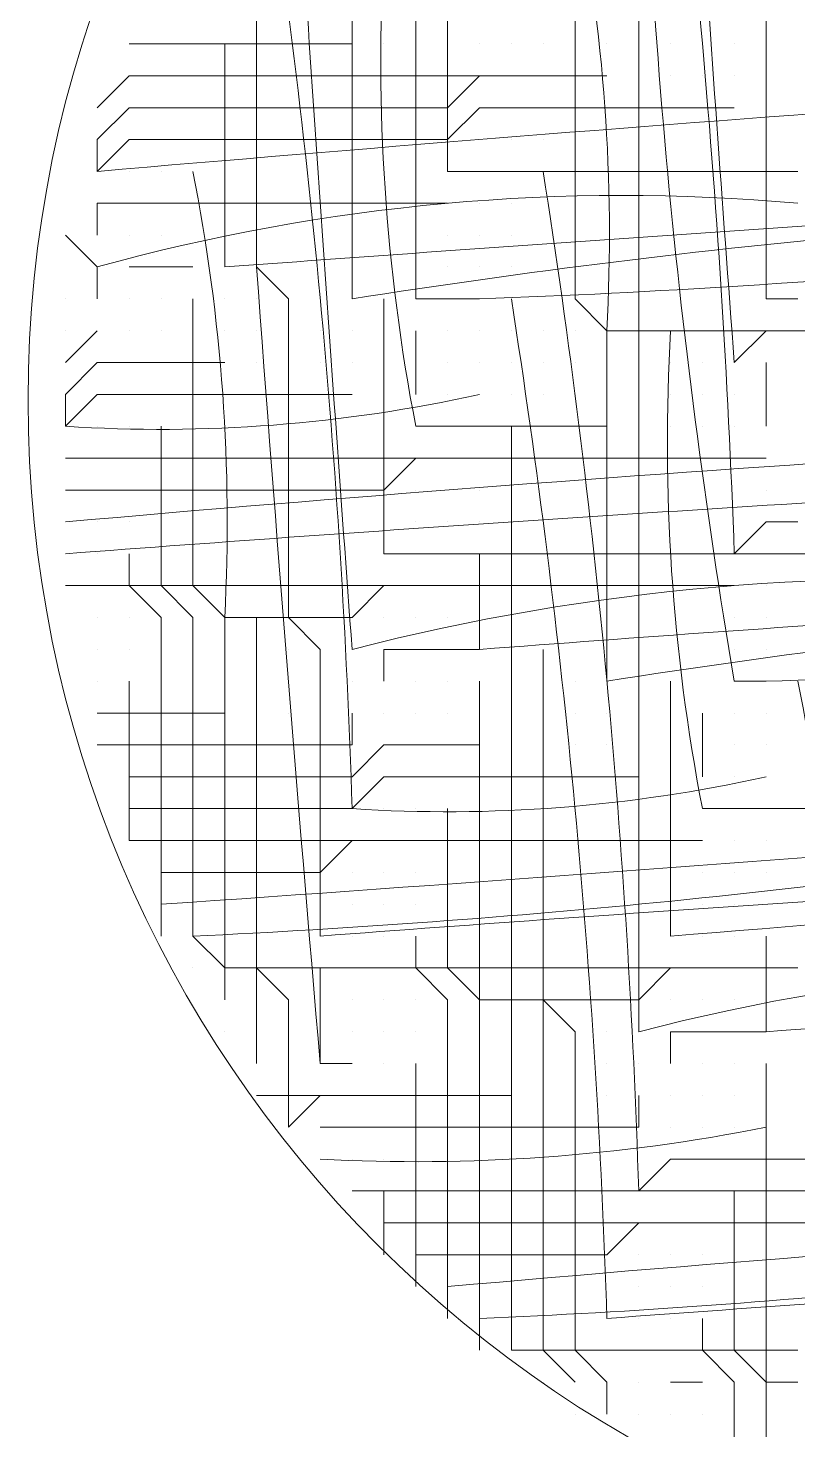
# Model space of a CAD drawing. Header units: centimetres. Extents: x -1638 to 1136, y -35 to 948.
# Drawn here: x -1097.146 to -1094.463, y 438.898 to 443.781 of the extents above; entities that cross this region are included whole.
import ezdxf

# ---------------------------------------------------------------- set-up
doc = ezdxf.new("R2010")
doc.units = ezdxf.units.CM
doc.layers.add('PDF _Attente électrique', color=1, linetype='Continuous')

# ---------------------------------------------------------------- blocks, each defined once
blk = doc.blocks.new('Attente électrique pour éclairage indirect')
at = {"layer": 'PDF _Attente électrique', "lineweight": 0}
for points in [[(-0.7537, 2.9879, 0.004444), (-0.6667, 1.6829), (-0.6232, 1.7264), (-0.5797, 1.7264), (-0.5362, 1.7264), (-0.4927, 1.7264), (-0.4492, 1.7264), (-0.4057, 1.7264), (-0.3622, 1.7264), (-0.3187, 1.7264), (-0.2752, 1.7264), (-0.2317, 1.7264), (-0.1882, 1.7264), (-0.1447, 1.7264)], [(-0.7972, 2.8574, -0.027352), (-0.6667, 1.4219), (-0.6232, 1.4219), (-0.5797, 1.4219), (-0.5362, 1.4219), (-0.4927, 1.4219), (-0.4492, 1.4219), (-0.4057, 1.4219), (-0.3622, 1.4219), (-0.3187, 1.4219), (-0.2752, 1.4219), (-0.2317, 1.4219), (-0.1882, 1.4219), (-0.1447, 1.4654), (-0.1012, 1.4654), (-0.0577, 1.4654), (-0.0142, 1.4654), (0.0293, 1.4654), (0.0728, 1.4654)], [(0.4208, 1.9004, -0.027352), (-1.0147, 1.7699), (-1.0582, 1.7699), (-1.1017, 1.7699), (-1.1017, 1.8134), (-1.1017, 1.8569), (-1.1017, 1.9004), (-1.1017, 1.9439), (-1.1017, 1.9874), (-1.1017, 2.0309), (-1.1017, 2.0744), (-1.1017, 2.1179), (-1.1017, 2.1614)], [(0.7688, 1.3784, -0.030978), (-0.6232, 1.2479), (-0.6667, 1.2479, -0.038546), (-0.7972, 2.6834)], [(0.2468, 1.9004, 0.032811), (-1.1887, 1.7699), (-1.1887, 1.8134), (-1.1887, 1.8569), (-1.1887, 1.9004), (-1.1887, 1.9439), (-1.1887, 1.9874), (-1.1887, 2.0309), (-1.1887, 2.0744), (-1.1887, 2.1179), (-1.1887, 2.1614), (-1.1887, 2.2049), (-1.1887, 2.2484), (-1.2322, 2.2919), (-1.2322, 2.3354), (-1.2322, 2.3789), (-1.2322, 2.4224), (-1.2322, 2.4659), (-1.2322, 2.5094), (-1.2322, 2.5529), (-1.2322, 2.5964), (-1.1887, 2.5964)], [(-0.1882, 1.3784, 0.082763), (-1.1887, 1.2914, -0.00237), (-1.2757, 2.5529), (-1.2322, 2.5529), (-1.1887, 2.5529), (-1.1452, 2.5529), (-1.1017, 2.5529), (-1.0582, 2.5529), (-1.0147, 2.5529)], [(-0.6232, 1.1174, -0.071068), (-1.1887, 1.0739, 0.030978), (-1.3192, 2.4659), (-1.2757, 2.4659), (-1.2322, 2.4659), (-1.1887, 2.4659), (-1.1452, 2.4659), (-1.1017, 2.4659), (-1.0582, 2.4659), (-1.0147, 2.4659), (-0.9712, 2.4659)], [(-0.8842, 2.3354, -0.062258), (-0.8407, 1.7264), (-0.7972, 1.7264), (-0.7537, 1.7264), (-0.7102, 1.7264), (-0.6667, 1.7264), (-0.6232, 1.7264)], [(0.0728, 0.9869, 0.004444), (-1.2322, 0.8999), (-1.2322, 0.9434), (-1.2322, 0.9869), (-1.2322, 1.0304), (-1.2322, 1.0739), (-1.2322, 1.1174), (-1.2322, 1.1609), (-1.2322, 1.2044), (-1.2322, 1.2479), (-1.2322, 1.2914), (-1.2757, 1.3349), (-1.2757, 1.3784), (-1.2757, 1.4219), (-1.2757, 1.4654), (-1.2757, 1.5089), (-1.2757, 1.5524), (-1.2757, 1.5959), (-1.2757, 1.6394), (-1.2757, 1.6829), (-1.2757, 1.7264), (-1.2757, 1.7699), (-1.3192, 1.8134), (-1.3192, 1.8569), (-1.3192, 1.9004), (-1.3192, 1.9439), (-1.3192, 1.9874), (-1.3192, 2.0309), (-1.3192, 2.0744), (-1.3192, 2.1179), (-1.3192, 2.1614)], [(-1.1452, 2.2484, 0.062258), (-1.1017, 1.5959), (-1.0582, 1.5959), (-1.0147, 1.5959), (-0.9712, 1.5959), (-0.9277, 1.5959), (-0.8842, 1.5959), (-0.8407, 1.5959)], [(0.2033, 0.8564, 0.082763), (-0.7972, 0.7694), (-0.7972, 0.8129), (-0.7972, 0.8564), (-0.7972, 0.8999), (-0.7972, 0.9434), (-0.7972, 0.9869), (-0.7972, 1.0304), (-0.7972, 1.0739), (-0.7972, 1.1174), (-0.7972, 1.1609), (-0.7972, 1.2044), (-0.7972, 1.2479), (-0.7972, 1.2914), (-0.7972, 1.3349), (-0.7972, 1.3784), (-0.7972, 1.4219), (-0.7972, 1.4654), (-0.7972, 1.5089), (-0.7972, 1.5524), (-0.7972, 1.5959), (-0.7972, 1.6394), (-0.7972, 1.6829), (-0.7972, 1.7264), (-0.7972, 1.7699), (-0.7972, 1.8134), (-0.7972, 1.8569), (-0.7972, 1.9004), (-0.7972, 1.9439), (-0.7972, 1.9874), (-0.7972, 2.0309), (-0.7972, 2.0744), (-0.7972, 2.1179), (-0.7972, 2.1614)], [(0.5948, 1.3784, 0.032811), (-0.8407, 1.2479), (-0.8407, 1.2914), (-0.8407, 1.3349), (-0.8407, 1.3784), (-0.8407, 1.4219), (-0.8407, 1.4654), (-0.8407, 1.5089), (-0.8407, 1.5524), (-0.8407, 1.5959), (-0.8407, 1.6394), (-0.8407, 1.6829), (-0.8407, 1.7264), (-0.8842, 1.7699), (-0.8842, 1.8134), (-0.8842, 1.8569), (-0.8842, 1.9004), (-0.8842, 1.9439), (-0.8842, 1.9874), (-0.8842, 2.0309), (-0.8842, 2.0744), (-0.8842, 2.1179), (-0.8842, 2.1614)], [(-0.1012, 1.9004, 0.00237), (-1.3627, 1.8134), (-1.3627, 1.8569), (-1.3627, 1.9004), (-1.3627, 1.9439), (-1.3627, 1.9874), (-1.3627, 2.0309), (-1.3627, 2.0744), (-1.3627, 2.1179)], [(-1.4062, 1.9439, -0.062258), (-1.3627, 1.3349), (-1.3192, 1.3349), (-1.2757, 1.3349), (-1.2322, 1.3349), (-1.1887, 1.3349), (-1.1452, 1.3784), (-1.1017, 1.3784), (-1.0582, 1.3784), (-1.0147, 1.3784), (-0.9712, 1.3784), (-0.9277, 1.3784), (-0.8842, 1.3784), (-0.8407, 1.3784), (-0.7972, 1.3784), (-0.7537, 1.3784), (-0.7102, 1.3784), (-0.6667, 1.3784)], [(-0.9277, 1.9439, -0.030978), (-0.7972, 0.5519), (-0.7537, 0.5519), (-0.7102, 0.5519), (-0.6667, 0.5519), (-0.6232, 0.5519), (-0.5797, 0.5519), (-0.5362, 0.5519), (-0.4927, 0.5519), (-0.4492, 0.5519), (-0.4057, 0.5519), (-0.3622, 0.5519), (-0.3187, 0.5519), (-0.2752, 0.5954)], [(-1.5802, 1.8569), (-1.5367, 1.8134), (-1.5367, 1.7699), (-1.5367, 1.8134, -0.09017), (-0.5797, 1.9004)], [(0.4208, 0.4649, 0.00237), (-0.8407, 0.3779, 0.030978), (-0.9712, 1.7699)], [(-0.7537, 1.7264, 0.062258), (-0.7102, 1.0739), (-0.6667, 1.0739), (-0.6232, 1.0739), (-0.5797, 1.0739), (-0.5362, 1.0739), (-0.4927, 1.0739), (-0.4492, 1.0739)], [(0.2468, 0.9869, -0.003759), (-0.7537, 0.8999), (-0.7537, 0.9434), (-0.7537, 0.9869), (-0.7537, 1.0304), (-0.7537, 1.0739), (-0.7537, 1.1174), (-0.7537, 1.1609), (-0.7537, 1.2044), (-0.7537, 1.2479)]]:
    blk.add_lwpolyline(points, format="xyb", dxfattribs=at)
for points in [[(-1.0582, 2.1614), (-1.0582, 2.1179), (-1.0582, 2.0744), (-1.0582, 2.0309), (-1.0582, 1.9874), (-1.0582, 1.9439), (-1.0147, 1.9439), (-0.9712, 1.9439), (-0.9277, 1.9439), (-0.8842, 1.9439), (-0.8407, 1.9439), (-0.7972, 1.9439), (-0.7537, 1.9439), (-0.7102, 1.9439), (-0.6667, 1.9439), (-0.6232, 1.9439), (-0.5797, 1.9439)], [(-0.6232, 2.6399), (-0.6232, 2.5964), (-0.6232, 2.5529), (-0.6232, 2.5094), (-0.6232, 2.4659), (-0.6232, 2.4224), (-0.6232, 2.3789), (-0.6232, 2.3354), (-0.6232, 2.2919), (-0.6232, 2.2484), (-0.6232, 2.2049), (-0.6232, 2.1614), (-0.6232, 2.1179), (-0.6232, 2.0744), (-0.6232, 2.0309), (-0.6232, 1.9874), (-0.6232, 1.9439), (-0.6232, 1.9004), (-0.6232, 1.8569), (-0.6232, 1.8134), (-0.6232, 1.7699), (-0.5797, 1.7699)], [(-1.4932, 2.1179), (-1.4497, 2.1179), (-1.4062, 2.1179), (-1.3627, 2.1179), (-1.3192, 2.1179), (-1.2757, 2.1179), (-1.2322, 2.1179), (-1.1887, 2.1179)], [(-1.4932, 2.1179), (-1.4932, 2.1179)], [(-1.4497, 2.1179), (-1.4497, 2.1179)], [(-1.4062, 2.1179), (-1.4062, 2.1179)], [(-1.1452, 2.1179), (-1.1452, 2.1179)], [(-1.1017, 2.1179), (-1.1017, 2.1179)], [(-1.0582, 2.1179), (-1.0582, 2.1179)], [(-1.0147, 2.1179), (-1.0147, 2.1179)], [(-1.0147, 2.1179), (-1.0147, 2.1179)], [(-0.9712, 2.1179), (-0.9712, 2.1179)], [(-0.9712, 2.1179), (-0.9712, 2.1179)], [(-0.9277, 2.1179), (-0.9277, 2.1179)], [(-0.9277, 2.1179), (-0.9277, 2.1179)], [(-0.8842, 2.1179), (-0.8842, 2.1179)], [(-0.8407, 2.1179), (-0.8407, 2.1179)], [(-0.7972, 2.1179), (-0.7972, 2.1179)], [(-0.7537, 2.1179), (-0.7537, 2.1179)], [(-0.7102, 2.1179), (-0.7102, 2.1179)], [(-0.6667, 2.1179), (-0.6667, 2.1179)], [(-0.6232, 2.1179), (-0.6232, 2.1179)], [(-1.5367, 2.0309), (-1.4932, 2.0744), (-1.4497, 2.0744), (-1.4062, 2.0744), (-1.3627, 2.0744), (-1.3192, 2.0744), (-1.2757, 2.0744), (-1.2322, 2.0744), (-1.1887, 2.0744), (-1.1452, 2.0744), (-1.1017, 2.0744), (-1.0582, 2.0744), (-1.0147, 2.0744)], [(-0.6667, 2.0309), (-0.7102, 2.0309), (-0.7537, 2.0309), (-0.7972, 2.0309), (-0.8407, 2.0309), (-0.8842, 2.0309), (-0.9277, 2.0309), (-0.9712, 2.0309), (-1.0147, 2.0309), (-1.0582, 1.9874), (-1.1017, 1.9874), (-1.1452, 1.9874), (-1.1887, 1.9874), (-1.2322, 1.9874), (-1.2757, 1.9874), (-1.3192, 1.9874), (-1.3627, 1.9874), (-1.4062, 1.9874), (-1.4497, 1.9874), (-1.4932, 1.9874), (-1.5367, 1.9439), (-1.5367, 1.9874), (-1.4932, 2.0309), (-1.4497, 2.0309), (-1.4062, 2.0309), (-1.3627, 2.0309), (-1.3192, 2.0309), (-1.2757, 2.0309), (-1.2322, 2.0309), (-1.1887, 2.0309), (-1.1452, 2.0309), (-1.1017, 2.0309), (-1.0582, 2.0309), (-1.0147, 2.0744), (-0.9712, 2.0744), (-0.9277, 2.0744), (-0.8842, 2.0744), (-0.8407, 2.0744)], [(-1.4932, 2.0744), (-1.4932, 2.0744)], [(-1.4497, 2.0744), (-1.4497, 2.0744)], [(-1.4062, 2.0744), (-1.4062, 2.0744)], [(-1.0147, 2.0744), (-1.0147, 2.0744)], [(-0.9712, 2.0744), (-0.9712, 2.0744)], [(-0.9277, 2.0744), (-0.9277, 2.0744)], [(-0.7972, 2.0744), (-0.7972, 2.0744)], [(-0.7537, 2.0744), (-0.7537, 2.0744)], [(-0.7102, 2.0744), (-0.7102, 2.0744)], [(-0.6667, 2.0744), (-0.6667, 2.0744)], [(-0.6232, 2.0744), (-0.6232, 2.0744)], [(-1.4932, 2.0309), (-1.4932, 2.0309)], [(-1.4497, 2.0309), (-1.4497, 2.0309)], [(-1.4062, 2.0309), (-1.4062, 2.0309)], [(-1.0147, 2.0309), (-1.0147, 2.0309)], [(-0.9712, 2.0309), (-0.9712, 2.0309)], [(-0.9277, 2.0309), (-0.9277, 2.0309)], [(-0.6232, 2.0309), (-0.6232, 2.0309)], [(-1.4932, 1.9874), (-1.4932, 1.9874)], [(-1.4497, 1.9874), (-1.4497, 1.9874)], [(-1.4062, 1.9874), (-1.4062, 1.9874)], [(-1.0147, 1.9874), (-1.0147, 1.9874)], [(-0.9712, 1.9874), (-0.9712, 1.9874)], [(-0.9277, 1.9874), (-0.9277, 1.9874)], [(-1.4932, 1.9439), (-1.4932, 1.9439)], [(-1.4497, 1.9439), (-1.4497, 1.9439)], [(-1.0147, 1.9439), (-1.0147, 1.9439)], [(-0.9712, 1.9439), (-0.9712, 1.9439)], [(-1.5367, 1.9004), (-1.5367, 1.9004)], [(-1.5367, 1.8569), (-1.5367, 1.9004), (-1.4932, 1.9004), (-1.4497, 1.9004), (-1.4062, 1.9004), (-1.3627, 1.9004), (-1.3192, 1.9004), (-1.2757, 1.9004), (-1.2322, 1.9004), (-1.1887, 1.9004), (-1.1452, 1.9004), (-1.1017, 1.9004), (-1.0582, 1.9004)], [(-1.5367, 1.9004), (-1.5367, 1.9004)], [(-1.4932, 1.9004), (-1.4932, 1.9004)], [(-1.4497, 1.9004), (-1.4497, 1.9004)], [(-1.0582, 1.9004), (-1.0582, 1.9004)], [(-1.0147, 1.9004), (-1.0147, 1.9004)], [(-0.9712, 1.9004), (-0.9712, 1.9004)], [(-1.5367, 1.8569), (-1.5367, 1.8569)], [(-1.4932, 1.8569), (-1.4932, 1.8569)], [(-1.4497, 1.8569), (-1.4497, 1.8569)], [(-1.0582, 1.8569), (-1.0582, 1.8569)], [(-1.0147, 1.8569), (-1.0147, 1.8569)], [(-0.9712, 1.8569), (-0.9712, 1.8569)], [(-1.4932, 1.8134), (-1.4932, 1.8134)], [(-1.4932, 1.8134), (-1.4932, 1.8134)], [(-1.4062, 1.8134), (-1.4497, 1.8134), (-1.4932, 1.8134)], [(-1.4497, 1.8134), (-1.4497, 1.8134)], [(-1.4062, 1.8134), (-1.4062, 1.8134)], [(-1.0582, 1.8134), (-1.0582, 1.8134)], [(-1.0147, 1.8134), (-1.0147, 1.8134)], [(-0.9712, 1.8134), (-0.9712, 1.8134)], [(-1.5802, 1.7699), (-1.5802, 1.7699)], [(-1.5367, 1.7699), (-1.5367, 1.7699)], [(-1.4932, 1.7699), (-1.4932, 1.7699)], [(-1.4932, 1.7699), (-1.4932, 1.7699)], [(-1.4497, 1.7699), (-1.4497, 1.7699)], [(-1.4497, 1.7699), (-1.4497, 1.7699)], [(-1.4062, 1.7699), (-1.4062, 1.7699)], [(-1.4062, 1.7699), (-1.4062, 1.7264), (-1.4062, 1.6829), (-1.4062, 1.6394), (-1.4062, 1.5959), (-1.4062, 1.5524), (-1.4062, 1.5089), (-1.4062, 1.4654), (-1.4062, 1.4219), (-1.4062, 1.3784), (-1.3627, 1.3349), (-1.3627, 1.2914), (-1.3627, 1.2479), (-1.3627, 1.2044), (-1.3627, 1.1609), (-1.3627, 1.1174), (-1.3627, 1.0739), (-1.3627, 1.0304), (-1.3627, 0.9869), (-1.3627, 0.9434), (-1.3627, 0.8999), (-1.3627, 0.8564), (-1.3192, 0.8564), (-1.2757, 0.8564), (-1.2322, 0.8564), (-1.2322, 0.8129), (-1.2322, 0.7694), (-1.2322, 0.7259), (-1.1887, 0.7259)], [(-1.3627, 1.7699), (-1.3627, 1.7699)], [(-1.3192, 1.7699), (-1.3192, 1.7699)], [(-1.2757, 1.7699), (-1.2757, 1.7699)], [(-1.2322, 1.7699), (-1.2322, 1.7699)], [(-1.1452, 1.7699), (-1.1452, 1.7264), (-1.1452, 1.6829), (-1.1452, 1.6394), (-1.1452, 1.5959), (-1.1452, 1.5524), (-1.1452, 1.5089), (-1.1452, 1.4654), (-1.1452, 1.4219), (-1.1017, 1.4219), (-1.0582, 1.4219), (-1.0147, 1.4219), (-0.9712, 1.4219), (-0.9277, 1.4219), (-0.8842, 1.4219), (-0.8407, 1.4219), (-0.7972, 1.4219), (-0.7537, 1.4219), (-0.7102, 1.4219), (-0.6667, 1.4219), (-0.6232, 1.4654), (-0.5797, 1.4654)], [(-1.0582, 1.7699), (-1.0582, 1.7699)], [(-1.0147, 1.7699), (-1.0147, 1.7699)], [(-1.5802, 1.7264), (-1.5802, 1.7264)], [(-1.5802, 1.6829), (-1.5367, 1.7264)], [(-1.5367, 1.7264), (-1.5367, 1.7264)], [(-1.4932, 1.7264), (-1.4932, 1.7264)], [(-1.4932, 1.7264), (-1.4932, 1.7264)], [(-1.4497, 1.7264), (-1.4497, 1.7264)], [(-1.4497, 1.7264), (-1.4497, 1.7264)], [(-1.4062, 1.7264), (-1.4062, 1.7264)], [(-1.3627, 1.7264), (-1.3627, 1.7264)], [(-1.3192, 1.7264), (-1.3192, 1.7264)], [(-1.2757, 1.7264), (-1.2757, 1.7264)], [(-1.2322, 1.7264), (-1.2322, 1.7264)], [(-1.1887, 1.7264), (-1.1887, 1.7264)], [(-1.1452, 1.7264), (-1.1452, 1.7264)], [(-1.1017, 1.7264), (-1.1017, 1.7264)], [(-1.1017, 1.6394), (-1.1017, 1.6829), (-1.1017, 1.7264)], [(-1.0582, 1.7264), (-1.0582, 1.7264)], [(-1.0582, 1.7264), (-1.0582, 1.7264)], [(-1.0147, 1.7264), (-1.0147, 1.7264)], [(-1.0147, 1.7264), (-1.0147, 1.7264)], [(-0.9712, 1.7264), (-0.9712, 1.7264)], [(-0.9712, 1.7264), (-0.9712, 1.7264)], [(-0.9277, 1.7264), (-0.9277, 1.7264)], [(-0.8842, 1.7264), (-0.8842, 1.7264)], [(-0.6232, 1.7264), (-0.6232, 1.7264)], [(-1.1887, 1.6394), (-1.2322, 1.6394), (-1.2757, 1.6394), (-1.3192, 1.6394), (-1.3627, 1.6394), (-1.4062, 1.6394), (-1.4497, 1.6394), (-1.4932, 1.6394), (-1.5367, 1.6394), (-1.5802, 1.5959), (-1.5802, 1.6394), (-1.5367, 1.6829), (-1.4932, 1.6829), (-1.4497, 1.6829), (-1.4062, 1.6829), (-1.3627, 1.6829)], [(-1.5367, 1.6829), (-1.5367, 1.6829)], [(-1.4932, 1.6829), (-1.4932, 1.6829)], [(-1.4497, 1.6829), (-1.4497, 1.6829)], [(-1.3192, 1.6829), (-1.3192, 1.6829)], [(-1.2757, 1.6829), (-1.2757, 1.6829)], [(-1.2322, 1.6829), (-1.2322, 1.6829)], [(-1.1887, 1.6829), (-1.1887, 1.6829)], [(-1.1452, 1.6829), (-1.1452, 1.6829)], [(-1.0582, 1.6829), (-1.0582, 1.6829)], [(-1.0582, 1.6829), (-1.0582, 1.6829)], [(-1.0147, 1.6829), (-1.0147, 1.6829)], [(-1.0147, 1.6829), (-1.0147, 1.6829)], [(-0.9712, 1.6829), (-0.9712, 1.6829)], [(-0.9712, 1.6829), (-0.9712, 1.6829)], [(-0.9277, 1.6829), (-0.9277, 1.6829)], [(-0.8842, 1.6829), (-0.8842, 1.6829)], [(-0.8407, 1.6829), (-0.8407, 1.6829)], [(-0.7972, 1.6829), (-0.7972, 1.6829)], [(-0.7537, 1.6829), (-0.7537, 1.6829)], [(-0.7102, 1.6829), (-0.7102, 1.6829)], [(-1.5367, 1.6394), (-1.5367, 1.6394)], [(-1.4932, 1.6394), (-1.4932, 1.6394)], [(-1.4497, 1.6394), (-1.4497, 1.6394)], [(-1.1452, 1.6394), (-1.1452, 1.6394)], [(-1.0582, 1.6394), (-1.0582, 1.6394)], [(-1.0147, 1.6394), (-1.0147, 1.6394)], [(-0.9712, 1.6394), (-0.9712, 1.6394)], [(-0.9712, 1.6394), (-0.9712, 1.6394)], [(-0.9277, 1.6394), (-0.9277, 1.6394)], [(-0.8842, 1.6394), (-0.8842, 1.6394)], [(-0.8407, 1.6394), (-0.8407, 1.6394)], [(-0.7972, 1.6394), (-0.7972, 1.6394)], [(-0.7537, 1.6394), (-0.7537, 1.6394)], [(-0.7102, 1.6394), (-0.7102, 1.6394)], [(-0.6667, 1.6394), (-0.6667, 1.6394)], [(-1.5367, 1.5959), (-1.5367, 1.5959)], [(-1.4932, 1.5959), (-1.4932, 1.5959)], [(-1.3627, 0.8129), (-1.3627, 0.8564), (-1.4062, 0.8999), (-1.4062, 0.9434), (-1.4062, 0.9869), (-1.4062, 1.0304), (-1.4062, 1.0739), (-1.4062, 1.1174), (-1.4062, 1.1609), (-1.4062, 1.2044), (-1.4062, 1.2479), (-1.4062, 1.2914), (-1.4062, 1.3349), (-1.4497, 1.3784), (-1.4497, 1.4219), (-1.4497, 1.4654), (-1.4497, 1.5089), (-1.4497, 1.5524), (-1.4497, 1.5959)], [(-1.0582, 1.5959), (-1.0582, 1.5959)], [(-1.0147, 1.5959), (-1.0147, 1.5959)], [(-0.9712, 1.5959), (-0.9712, 1.5524), (-0.9712, 1.5089), (-0.9712, 1.4654), (-0.9712, 1.4219), (-0.9712, 1.3784), (-0.9712, 1.3349), (-0.9712, 1.2914), (-0.9712, 1.2479), (-0.9712, 1.2044), (-0.9712, 1.1609), (-0.9712, 1.1174), (-0.9712, 1.0739), (-0.9712, 1.0304), (-0.9712, 0.9869), (-0.9712, 0.9434), (-0.9712, 0.8999), (-0.9712, 0.8564), (-0.9712, 0.8129), (-0.9712, 0.7694), (-0.9712, 0.7259), (-0.9712, 0.6824), (-0.9712, 0.6389), (-0.9712, 0.5954), (-0.9712, 0.5519), (-0.9712, 0.5084), (-0.9712, 0.4649), (-0.9712, 0.4214), (-0.9712, 0.3779), (-0.9712, 0.3344), (-0.9277, 0.3344), (-0.8842, 0.3344), (-0.8407, 0.3344), (-0.7972, 0.3344), (-0.7537, 0.3344), (-0.7102, 0.3344), (-0.6667, 0.3344), (-0.6232, 0.3344), (-0.5797, 0.3344)], [(-0.7972, 1.5959), (-0.7972, 1.5959)], [(-0.7537, 1.5959), (-0.7537, 1.5959)], [(-0.7102, 1.5959), (-0.7102, 1.5959)], [(-0.6667, 1.5959), (-0.6667, 1.5959)], [(-0.6232, 1.5959), (-0.6232, 1.5959)], [(-1.5802, 1.5524), (-1.5367, 1.5524), (-1.4932, 1.5524), (-1.4497, 1.5524), (-1.4062, 1.5524), (-1.3627, 1.5524), (-1.3192, 1.5524), (-1.2757, 1.5524), (-1.2322, 1.5524), (-1.1887, 1.5524), (-1.1452, 1.5524), (-1.1017, 1.5524)], [(-1.5802, 1.5089), (-1.5367, 1.5089), (-1.4932, 1.5089), (-1.4497, 1.5089), (-1.4062, 1.5089), (-1.3627, 1.5089), (-1.3192, 1.5089), (-1.2757, 1.5089), (-1.2322, 1.5089), (-1.1887, 1.5089), (-1.1452, 1.5089), (-1.1017, 1.5524), (-1.0582, 1.5524), (-1.0147, 1.5524), (-0.9712, 1.5524), (-0.9277, 1.5524), (-0.8842, 1.5524), (-0.8407, 1.5524), (-0.7972, 1.5524), (-0.7537, 1.5524), (-0.7102, 1.5524), (-0.6667, 1.5524), (-0.6232, 1.5524)], [(-1.5802, 1.5524), (-1.5802, 1.5524)], [(-1.5367, 1.5524), (-1.5367, 1.5524)], [(-1.4932, 1.5524), (-1.4932, 1.5524)], [(-1.1017, 1.5524), (-1.1017, 1.5524)], [(-1.0582, 1.5524), (-1.0582, 1.5524)], [(-1.0147, 1.5524), (-1.0147, 1.5524)], [(-0.6232, 1.5524), (-0.6232, 1.5524)], [(-1.5802, 1.5089), (-1.5802, 1.5089)], [(-1.5367, 1.5089), (-1.5367, 1.5089)], [(-1.4932, 1.5089), (-1.4932, 1.5089)], [(-1.1017, 1.5089), (-1.1017, 1.5089)], [(-1.0582, 1.5089), (-1.0582, 1.5089)], [(-1.0147, 1.5089), (-1.0147, 1.5089)], [(-0.6232, 1.5089), (-0.6232, 1.5089)], [(-1.5802, 1.4654), (-1.5802, 1.4654)], [(-1.5367, 1.4654), (-1.5367, 1.4654)], [(-1.4932, 1.4654), (-1.4932, 1.4654)], [(-1.1017, 1.4654), (-1.1017, 1.4654)], [(-1.0582, 1.4654), (-1.0582, 1.4654)], [(-1.0147, 1.4654), (-1.0147, 1.4654)], [(-0.6232, 1.4654), (-0.6232, 1.4654)], [(-1.5802, 1.4219), (-1.5802, 1.4219)], [(-1.5367, 1.4219), (-1.5367, 1.4219)], [(-1.4497, 0.8999), (-1.4497, 0.9434), (-1.4497, 0.9869), (-1.4497, 1.0304), (-1.4497, 1.0739), (-1.4497, 1.1174), (-1.4497, 1.1609), (-1.4497, 1.2044), (-1.4497, 1.2479), (-1.4497, 1.2914), (-1.4497, 1.3349), (-1.4932, 1.3784), (-1.4932, 1.4219)], [(-1.0147, 1.4219), (-1.0147, 1.3784), (-1.0147, 1.3349), (-1.0147, 1.2914), (-1.0582, 1.2914), (-1.1017, 1.2914), (-1.1452, 1.2914)], [(-1.1017, 1.4219), (-1.1017, 1.4219)], [(-1.0582, 1.4219), (-1.0582, 1.4219)], [(-0.6232, 1.4219), (-0.6232, 1.4219)], [(-1.5802, 1.3784), (-1.5367, 1.3784), (-1.4932, 1.3784), (-1.4497, 1.3784), (-1.4062, 1.3784), (-1.3627, 1.3784), (-1.3192, 1.3784), (-1.2757, 1.3784), (-1.2322, 1.3784), (-1.1887, 1.3784), (-1.1452, 1.3784)], [(-1.5367, 1.3784), (-1.5367, 1.3784)], [(-1.1452, 1.3784), (-1.1452, 1.3784)], [(-1.1017, 1.3784), (-1.1017, 1.3784)], [(-1.0582, 1.3784), (-1.0582, 1.3784)], [(-0.6667, 1.3784), (-0.6667, 1.3784)], [(-0.6232, 1.3784), (-0.6232, 1.3784)], [(-1.5367, 1.3349), (-1.5367, 1.3349)], [(-1.5367, 1.3349), (-1.5367, 1.3349)], [(-1.4932, 1.3349), (-1.4932, 1.3349)], [(-1.4932, 1.3349), (-1.4932, 1.3349)], [(-1.4497, 1.3349), (-1.4497, 1.3349)], [(-1.4062, 1.3349), (-1.4062, 1.3349)], [(-1.3192, 1.3349), (-1.3192, 1.2914), (-1.3192, 1.2479), (-1.3192, 1.2044), (-1.3192, 1.1609), (-1.3192, 1.1174), (-1.3192, 1.0739), (-1.3192, 1.0304), (-1.3192, 0.9869), (-1.3192, 0.9434), (-1.3192, 0.8999), (-1.3192, 0.8564), (-1.2757, 0.8129), (-1.2757, 0.7694), (-1.2757, 0.7259), (-1.2757, 0.6824), (-1.2757, 0.6389), (-1.2322, 0.6824), (-1.1887, 0.6824), (-1.1452, 0.6824), (-1.1017, 0.6824), (-1.0582, 0.6824), (-1.0147, 0.6824), (-0.9712, 0.6824)], [(-1.1452, 1.3349), (-1.1452, 1.3349)], [(-1.1017, 1.3349), (-1.1017, 1.3349)], [(-1.0582, 1.3349), (-1.0582, 1.3349)], [(-0.6667, 1.3349), (-0.6667, 1.3349)], [(-0.6232, 1.3349), (-0.6232, 1.3349)], [(-1.5367, 1.2914), (-1.5367, 1.2914)], [(-1.5367, 1.2914), (-1.5367, 1.2914)], [(-1.4932, 1.2914), (-1.4932, 1.2914)], [(-1.4932, 1.2914), (-1.4932, 1.2914)], [(-1.4497, 1.2914), (-1.4497, 1.2914)], [(-1.4062, 1.2914), (-1.4062, 1.2914)], [(-1.3627, 1.2914), (-1.3627, 1.2914)], [(-1.3192, 1.2914), (-1.3192, 1.2914)], [(-1.2757, 1.2914), (-1.2757, 1.2914)], [(-1.2322, 1.2914), (-1.2322, 1.2914)], [(-1.1017, 1.2914), (-1.1017, 1.2914)], [(-1.0582, 1.2914), (-1.0582, 1.2914)], [(-0.9277, 1.2914), (-0.9277, 1.2479), (-0.9277, 1.2044), (-0.9277, 1.1609), (-0.9277, 1.1174), (-0.9277, 1.0739), (-0.9277, 1.0304), (-0.9277, 0.9869), (-0.9277, 0.9434), (-0.9277, 0.8999), (-0.9277, 0.8564), (-0.9277, 0.8129), (-0.8842, 0.7694), (-0.8842, 0.7259), (-0.8842, 0.6824), (-0.8842, 0.6389), (-0.8842, 0.5954), (-0.8842, 0.5519), (-0.8842, 0.5084), (-0.8842, 0.4649), (-0.8842, 0.4214), (-0.8842, 0.3779), (-0.8842, 0.3344), (-0.8407, 0.2909), (-0.8407, 0.2474), (-0.8407, 0.2909)], [(-0.6667, 1.2914), (-0.6667, 1.2914)], [(-0.6232, 1.2914), (-0.6232, 1.2914)], [(-1.5367, 1.2479), (-1.5367, 1.2479)], [(-1.4932, 1.2479), (-1.4932, 1.2479)], [(-1.4932, 1.2479), (-1.4932, 1.2044), (-1.4932, 1.1609), (-1.4932, 1.1174), (-1.4932, 1.0739), (-1.4932, 1.0304), (-1.4497, 1.0304), (-1.4062, 1.0304), (-1.3627, 1.0304), (-1.3192, 1.0304), (-1.2757, 1.0304), (-1.2322, 1.0304), (-1.1887, 1.0304)], [(-1.4497, 1.2479), (-1.4497, 1.2479)], [(-1.4062, 1.2479), (-1.4062, 1.2479)], [(-1.3627, 1.2479), (-1.3627, 1.2479)], [(-1.3192, 1.2479), (-1.3192, 1.2479)], [(-1.2757, 1.2479), (-1.2757, 1.2479)], [(-1.2322, 1.2479), (-1.2322, 1.2479)], [(-1.1887, 1.2479), (-1.1887, 1.2479)], [(-1.1452, 1.2479), (-1.1452, 1.2479)], [(-1.1017, 1.2479), (-1.1017, 1.2479)], [(-1.1017, 1.2479), (-1.1017, 1.2479)], [(-1.0582, 1.2479), (-1.0582, 1.2479)], [(-1.0582, 1.2479), (-1.0582, 1.2479)], [(-1.0147, 1.2479), (-1.0147, 1.2479)], [(-1.0147, 1.2479), (-1.0147, 1.2044), (-1.0147, 1.1609), (-1.0147, 1.1174), (-1.0147, 1.0739), (-1.0147, 1.0304), (-1.0147, 0.9869), (-1.0147, 0.9434), (-1.0147, 0.8999), (-1.0147, 0.8564), (-1.0147, 0.8129), (-0.9712, 0.8129), (-0.9277, 0.8129), (-0.8842, 0.8129), (-0.8407, 0.8129), (-0.7972, 0.8129), (-0.7537, 0.8564), (-0.7102, 0.8564), (-0.6667, 0.8564), (-0.6232, 0.8564), (-0.5797, 0.8564)], [(-0.9712, 1.2479), (-0.9712, 1.2479)], [(-0.9277, 1.2479), (-0.9277, 1.2479)], [(-0.8842, 1.2479), (-0.8842, 1.2479)], [(-0.6667, 1.2479), (-0.6667, 1.2479)], [(-0.6232, 1.2479), (-0.6232, 1.2479)], [(-1.5367, 1.2044), (-1.4932, 1.2044), (-1.4497, 1.2044), (-1.4062, 1.2044), (-1.3627, 1.2044)], [(-1.5367, 1.1609), (-1.4932, 1.1609), (-1.4497, 1.1609), (-1.4062, 1.1609), (-1.3627, 1.1609), (-1.3192, 1.1609), (-1.2757, 1.1609), (-1.2322, 1.1609), (-1.1887, 1.1609), (-1.1887, 1.2044)], [(-1.3192, 1.2044), (-1.3192, 1.2044)], [(-1.2757, 1.2044), (-1.2757, 1.2044)], [(-1.2322, 1.2044), (-1.2322, 1.2044)], [(-1.1887, 1.2044), (-1.1887, 1.2044)], [(-1.1452, 1.2044), (-1.1452, 1.2044)], [(-1.1452, 1.2044), (-1.1452, 1.2044)], [(-1.1017, 1.2044), (-1.1017, 1.2044)], [(-1.1017, 1.2044), (-1.1017, 1.2044)], [(-1.0582, 1.2044), (-1.0582, 1.2044)], [(-1.0582, 1.2044), (-1.0582, 1.2044)], [(-1.0147, 1.2044), (-1.0147, 1.2044)], [(-0.9712, 1.2044), (-0.9712, 1.2044)], [(-0.9277, 1.2044), (-0.9277, 1.2044)], [(-0.8842, 1.2044), (-0.8842, 1.2044)], [(-0.8407, 1.2044), (-0.8407, 1.2044)], [(-0.7972, 1.2044), (-0.7972, 1.2044)], [(-0.7537, 1.2044), (-0.7537, 1.2044)], [(-0.7102, 1.2044), (-0.7102, 1.2044)], [(-0.7102, 1.1174), (-0.7102, 1.1609), (-0.7102, 1.2044)], [(-0.6667, 1.2044), (-0.6667, 1.2044)], [(-0.6667, 1.2044), (-0.6667, 1.2044)], [(-0.6232, 1.2044), (-0.6232, 1.2044)], [(-0.6232, 1.2044), (-0.6232, 1.2044)], [(-1.4932, 1.1174), (-1.4497, 1.1174), (-1.4062, 1.1174), (-1.3627, 1.1174), (-1.3192, 1.1174), (-1.2757, 1.1174), (-1.2322, 1.1174), (-1.1887, 1.1174), (-1.1452, 1.1609), (-1.1017, 1.1609), (-1.0582, 1.1609), (-1.0147, 1.1609)], [(-1.1452, 1.1609), (-1.1452, 1.1609)], [(-1.1017, 1.1609), (-1.1017, 1.1609)], [(-1.0582, 1.1609), (-1.0582, 1.1609)], [(-0.9712, 1.1609), (-0.9712, 1.1609)], [(-0.9277, 1.1609), (-0.9277, 1.1609)], [(-0.8842, 1.1609), (-0.8842, 1.1609)], [(-0.8407, 1.1609), (-0.8407, 1.1609)], [(-0.7972, 1.1609), (-0.7972, 1.1609)], [(-0.7537, 1.1609), (-0.7537, 1.1609)], [(-0.6667, 1.1609), (-0.6667, 1.1609)], [(-0.6667, 1.1609), (-0.6667, 1.1609)], [(-0.6232, 1.1609), (-0.6232, 1.1609)], [(-0.6232, 1.1609), (-0.6232, 1.1609)], [(-1.4932, 1.0739), (-1.4497, 1.0739), (-1.4062, 1.0739), (-1.3627, 1.0739), (-1.3192, 1.0739), (-1.2757, 1.0739), (-1.2322, 1.0739), (-1.1887, 1.0739), (-1.1452, 1.1174), (-1.1017, 1.1174), (-1.0582, 1.1174), (-1.0147, 1.1174), (-0.9712, 1.1174), (-0.9277, 1.1174), (-0.8842, 1.1174), (-0.8407, 1.1174), (-0.7972, 1.1174)], [(-1.1452, 1.1174), (-1.1452, 1.1174)], [(-1.1017, 1.1174), (-1.1017, 1.1174)], [(-1.0582, 1.1174), (-1.0582, 1.1174)], [(-0.7537, 1.1174), (-0.7537, 1.1174)], [(-0.6667, 1.1174), (-0.6667, 1.1174)], [(-0.6232, 1.1174), (-0.6232, 1.1174)], [(-1.1452, 1.0739), (-1.1452, 1.0739)], [(-1.1017, 1.0739), (-1.1017, 1.0739)], [(-1.0147, 0.3344), (-1.0147, 0.3779), (-1.0147, 0.4214), (-1.0147, 0.4649), (-1.0147, 0.5084), (-1.0147, 0.5519), (-1.0147, 0.5954), (-1.0147, 0.6389), (-1.0147, 0.6824), (-1.0147, 0.7259), (-1.0147, 0.7694), (-1.0147, 0.8129), (-1.0582, 0.8564), (-1.0582, 0.8999), (-1.0582, 0.9434), (-1.0582, 0.9869), (-1.0582, 1.0304), (-1.0582, 1.0739)], [(-0.6667, 1.0739), (-0.6667, 1.0739)], [(-0.6232, 1.0739), (-0.6232, 1.0739)], [(-1.4497, 0.9869), (-1.4062, 0.9869), (-1.3627, 0.9869), (-1.3192, 0.9869), (-1.2757, 0.9869), (-1.2322, 0.9869), (-1.1887, 1.0304), (-1.1452, 1.0304), (-1.1017, 1.0304), (-1.0582, 1.0304), (-1.0147, 1.0304), (-0.9712, 1.0304), (-0.9277, 1.0304), (-0.8842, 1.0304), (-0.8407, 1.0304), (-0.7972, 1.0304), (-0.7537, 1.0304), (-0.7102, 1.0304)], [(-1.1887, 1.0304), (-1.1887, 1.0304)], [(-1.1452, 1.0304), (-1.1452, 1.0304)], [(-1.1017, 1.0304), (-1.1017, 1.0304)], [(-0.7102, 1.0304), (-0.7102, 1.0304)], [(-0.6667, 1.0304), (-0.6667, 1.0304)], [(-0.6232, 1.0304), (-0.6232, 1.0304)], [(-1.1887, 0.9869), (-1.1887, 0.9869)], [(-1.1452, 0.9869), (-1.1452, 0.9869)], [(-1.1017, 0.9869), (-1.1017, 0.9869)], [(-0.7102, 0.9869), (-0.7102, 0.9869)], [(-0.6667, 0.9869), (-0.6667, 0.9869)], [(-0.6232, 0.9869), (-0.6232, 0.9869)], [(-1.1887, 0.9434), (-1.1887, 0.9434)], [(-1.1452, 0.9434), (-1.1452, 0.9434)], [(-1.1017, 0.9434), (-1.1017, 0.9434)], [(-0.7102, 0.9434), (-0.7102, 0.9434)], [(-0.6667, 0.9434), (-0.6667, 0.9434)], [(-0.6232, 0.9434), (-0.6232, 0.9434)], [(-1.1887, 0.8999), (-1.1887, 0.8999)], [(-1.1452, 0.8999), (-1.1452, 0.8999)], [(-1.0582, 0.3779), (-1.0582, 0.4214), (-1.0582, 0.4649), (-1.0582, 0.5084), (-1.0582, 0.5519), (-1.0582, 0.5954), (-1.0582, 0.6389), (-1.0582, 0.6824), (-1.0582, 0.7259), (-1.0582, 0.7694), (-1.0582, 0.8129), (-1.1017, 0.8564), (-1.1017, 0.8999)], [(-0.6232, 0.8999), (-0.6232, 0.8564), (-0.6232, 0.8129), (-0.6232, 0.7694), (-0.6667, 0.7694), (-0.7102, 0.7694), (-0.7537, 0.7694)], [(-0.7102, 0.8999), (-0.7102, 0.8999)], [(-0.6667, 0.8999), (-0.6667, 0.8999)], [(-1.4062, 0.8564), (-1.4062, 0.8564)], [(-1.3192, 0.7259), (-1.3192, 0.7694), (-1.3192, 0.8129), (-1.3192, 0.8564)], [(-1.2322, 0.8564), (-1.1887, 0.8564), (-1.1452, 0.8564), (-1.1017, 0.8564), (-1.0582, 0.8564), (-1.0147, 0.8564), (-0.9712, 0.8564), (-0.9277, 0.8564), (-0.8842, 0.8564), (-0.8407, 0.8564), (-0.7972, 0.8564), (-0.7537, 0.8564)], [(-1.1887, 0.8564), (-1.1887, 0.8564)], [(-1.1452, 0.8564), (-1.1452, 0.8564)], [(-0.7537, 0.8564), (-0.7537, 0.8564)], [(-0.7102, 0.8564), (-0.7102, 0.8564)], [(-0.6667, 0.8564), (-0.6667, 0.8564)], [(-1.3627, 0.8129), (-1.3627, 0.8129)], [(-1.3192, 0.8129), (-1.3192, 0.8129)], [(-1.2757, 0.8129), (-1.2757, 0.8129)], [(-1.1887, 0.8129), (-1.1887, 0.8129)], [(-1.1887, 0.8129), (-1.1887, 0.8129)], [(-1.1452, 0.8129), (-1.1452, 0.8129)], [(-1.1452, 0.8129), (-1.1452, 0.8129)], [(-1.1017, 0.8129), (-1.1017, 0.8129)], [(-1.1017, 0.8129), (-1.1017, 0.8129)], [(-1.0582, 0.8129), (-1.0582, 0.8129)], [(-0.8842, 0.2909), (-0.9277, 0.3344), (-0.9277, 0.3779), (-0.9277, 0.4214), (-0.9277, 0.4649), (-0.9277, 0.5084), (-0.9277, 0.5519), (-0.9277, 0.5954), (-0.9277, 0.6389), (-0.9277, 0.6824), (-0.9277, 0.7259), (-0.9277, 0.7694), (-0.9277, 0.8129)], [(-0.7537, 0.8129), (-0.7537, 0.8129)], [(-0.7102, 0.8129), (-0.7102, 0.8129)], [(-0.6667, 0.8129), (-0.6667, 0.8129)], [(-1.3627, 0.7694), (-1.3627, 0.7694)], [(-1.3192, 0.7694), (-1.3192, 0.7694)], [(-1.2757, 0.7694), (-1.2757, 0.7694)], [(-1.1887, 0.7694), (-1.1887, 0.7694)], [(-1.1887, 0.7694), (-1.1887, 0.7694)], [(-1.1452, 0.7694), (-1.1452, 0.7694)], [(-1.1452, 0.7694), (-1.1452, 0.7694)], [(-1.1017, 0.7694), (-1.1017, 0.7694)], [(-1.1017, 0.7694), (-1.1017, 0.7694)], [(-1.0582, 0.7694), (-1.0582, 0.7694)], [(-1.0147, 0.7694), (-1.0147, 0.7694)], [(-0.9712, 0.7694), (-0.9712, 0.7694)], [(-0.9277, 0.7694), (-0.9277, 0.7694)], [(-0.8842, 0.7694), (-0.8842, 0.7694)], [(-0.8407, 0.7694), (-0.8407, 0.7694)], [(-0.7102, 0.7694), (-0.7102, 0.7694)], [(-0.6667, 0.7694), (-0.6667, 0.7694)], [(-1.3192, 0.7259), (-1.3192, 0.7259)], [(-1.2757, 0.7259), (-1.2757, 0.7259)], [(-1.1887, 0.7259), (-1.1887, 0.7259)], [(-1.1452, 0.7259), (-1.1452, 0.7259)], [(-1.1452, 0.7259), (-1.1452, 0.7259)], [(-1.1017, 0.7259), (-1.1017, 0.7259)], [(-1.1017, 0.4214), (-1.1017, 0.4649), (-1.1017, 0.5084), (-1.1017, 0.5519), (-1.1017, 0.5954), (-1.1017, 0.6389), (-1.1017, 0.6824), (-1.1017, 0.7259)], [(-1.0582, 0.7259), (-1.0582, 0.7259)], [(-1.0147, 0.7259), (-1.0147, 0.7259)], [(-0.9712, 0.7259), (-0.9712, 0.7259)], [(-0.9277, 0.7259), (-0.9277, 0.7259)], [(-0.8842, 0.7259), (-0.8842, 0.7259)], [(-0.8407, 0.7259), (-0.8407, 0.7259)], [(-0.7972, 0.7259), (-0.7972, 0.7259)], [(-0.7537, 0.7259), (-0.7537, 0.7259)], [(-0.7102, 0.7259), (-0.7102, 0.7259)], [(-0.7102, 0.7259), (-0.7102, 0.7259)], [(-0.6667, 0.7259), (-0.6667, 0.7259)], [(-0.6667, 0.7259), (-0.6667, 0.7259)], [(-0.6232, 0.7259), (-0.6232, 0.7259)], [(-0.6232, 0.7259), (-0.6232, 0.6824), (-0.6232, 0.6389), (-0.6232, 0.5954), (-0.6232, 0.5519), (-0.6232, 0.5084), (-0.6232, 0.4649), (-0.6232, 0.4214), (-0.6232, 0.3779), (-0.6232, 0.3344), (-0.6232, 0.2909), (-0.5797, 0.2909)], [(-1.3192, 0.6824), (-1.2757, 0.6824), (-1.2322, 0.6824)], [(-1.2322, 0.6389), (-1.1887, 0.6389), (-1.1452, 0.6389), (-1.1017, 0.6389), (-1.0582, 0.6389), (-1.0147, 0.6389), (-0.9712, 0.6389), (-0.9277, 0.6389), (-0.8842, 0.6389), (-0.8407, 0.6389), (-0.7972, 0.6389), (-0.7972, 0.6824)], [(-1.2322, 0.6824), (-1.2322, 0.6824)], [(-1.1887, 0.6824), (-1.1887, 0.6824)], [(-1.1452, 0.6824), (-1.1452, 0.6824)], [(-0.9277, 0.6824), (-0.9277, 0.6824)], [(-0.8842, 0.6824), (-0.8842, 0.6824)], [(-0.8407, 0.6824), (-0.8407, 0.6824)], [(-0.7972, 0.6824), (-0.7972, 0.6824)], [(-0.7537, 0.6824), (-0.7537, 0.6824)], [(-0.7537, 0.6824), (-0.7537, 0.6824)], [(-0.7102, 0.6824), (-0.7102, 0.6824)], [(-0.7102, 0.6824), (-0.7102, 0.6824)], [(-0.6667, 0.6824), (-0.6667, 0.6824)], [(-0.6667, 0.6824), (-0.6667, 0.6824)], [(-0.6232, 0.6824), (-0.6232, 0.6824)], [(-1.2322, 0.6389), (-1.2322, 0.6389)], [(-1.1887, 0.6389), (-1.1887, 0.6389)], [(-1.1452, 0.6389), (-1.1452, 0.6389)], [(-0.7537, 0.6389), (-0.7537, 0.6389)], [(-0.7102, 0.6389), (-0.7102, 0.6389)], [(-0.6667, 0.6389), (-0.6667, 0.6389)], [(-1.2322, 0.5954), (-1.2322, 0.5954)], [(-1.1887, 0.5519), (-1.1452, 0.5519), (-1.1017, 0.5519), (-1.0582, 0.5519), (-1.0147, 0.5519), (-0.9712, 0.5519), (-0.9277, 0.5519), (-0.8842, 0.5519), (-0.8407, 0.5519), (-0.7972, 0.5519), (-0.7537, 0.5954), (-0.7102, 0.5954), (-0.6667, 0.5954), (-0.6232, 0.5954), (-0.5797, 0.5954), (-0.5362, 0.5954), (-0.4927, 0.5954), (-0.4492, 0.5954)], [(-1.1887, 0.5954), (-1.1887, 0.5954)], [(-1.1452, 0.5954), (-1.1452, 0.5954)], [(-0.7537, 0.5954), (-0.7537, 0.5954)], [(-0.7102, 0.5954), (-0.7102, 0.5954)], [(-0.6667, 0.5954), (-0.6667, 0.5954)], [(-1.1887, 0.5519), (-1.1887, 0.5519)], [(-1.1452, 0.4649), (-1.1452, 0.5084), (-1.1452, 0.5519)], [(-0.7537, 0.5519), (-0.7537, 0.5519)], [(-0.7102, 0.5519), (-0.7102, 0.5519)], [(-0.6667, 0.5519), (-0.6667, 0.5084), (-0.6667, 0.4649), (-0.6667, 0.4214), (-0.6667, 0.3779), (-0.6667, 0.3344), (-0.6232, 0.2909), (-0.6232, 0.2474), (-0.6232, 0.2039), (-0.6232, 0.1604), (-0.6232, 0.1169), (-0.5797, 0.1169), (-0.5362, 0.1169), (-0.4927, 0.1169), (-0.4492, 0.1169)], [(-1.1452, 0.5084), (-1.1017, 0.5084), (-1.0582, 0.5084), (-1.0147, 0.5084), (-0.9712, 0.5084), (-0.9277, 0.5084), (-0.8842, 0.5084), (-0.8407, 0.5084), (-0.7972, 0.5084)], [(-1.1017, 0.4649), (-1.0582, 0.4649), (-1.0147, 0.4649), (-0.9712, 0.4649), (-0.9277, 0.4649), (-0.8842, 0.4649), (-0.8407, 0.4649), (-0.7972, 0.5084), (-0.7537, 0.5084), (-0.7102, 0.5084), (-0.6667, 0.5084), (-0.6232, 0.5084), (-0.5797, 0.5084), (-0.5362, 0.5084), (-0.4927, 0.5084), (-0.4492, 0.5084), (-0.4057, 0.5084), (-0.3622, 0.5084), (-0.3187, 0.5084)], [(-0.7972, 0.5084), (-0.7972, 0.5084)], [(-0.7537, 0.5084), (-0.7537, 0.5084)], [(-0.7102, 0.5084), (-0.7102, 0.5084)], [(-0.7972, 0.4649), (-0.7972, 0.4649)], [(-0.7537, 0.4649), (-0.7537, 0.4649)], [(-0.7102, 0.4649), (-0.7102, 0.4649)], [(-0.7972, 0.4214), (-0.7972, 0.4214)], [(-0.7537, 0.4214), (-0.7537, 0.4214)], [(-0.7102, 0.4214), (-0.7102, 0.4214)], [(-0.7972, 0.3779), (-0.7972, 0.3779)], [(-0.7537, 0.3779), (-0.7537, 0.3779)], [(-0.6667, 0.1604), (-0.6667, 0.2039), (-0.6667, 0.2474), (-0.6667, 0.2909), (-0.7102, 0.3344), (-0.7102, 0.3779)], [(-0.9277, 0.3344), (-0.9277, 0.3344)], [(-0.7972, 0.3344), (-0.7972, 0.3344)], [(-0.7537, 0.3344), (-0.7537, 0.3344)], [(-0.9277, 0.2909), (-0.9277, 0.2909)], [(-0.8842, 0.2909), (-0.8842, 0.2909)], [(-0.8407, 0.2909), (-0.8407, 0.2909)], [(-0.7972, 0.2909), (-0.7972, 0.2909)], [(-0.7972, 0.2909), (-0.7972, 0.2909)], [(-0.7537, 0.2909), (-0.7537, 0.2909)], [(-0.7537, 0.2909), (-0.7537, 0.2909)], [(-0.7102, 0.2909), (-0.7537, 0.2909)], [(-0.7102, 0.2909), (-0.7102, 0.2909)], [(-0.6667, 0.2909), (-0.6667, 0.2909)], [(-0.8842, 0.2474), (-0.8842, 0.2474)], [(-0.7972, 0.2474), (-0.7972, 0.2474)], [(-0.7972, 0.2474), (-0.7972, 0.2474)], [(-0.7537, 0.2474), (-0.7537, 0.2474)], [(-0.7537, 0.2474), (-0.7537, 0.2474)], [(-0.7102, 0.2474), (-0.7102, 0.2474)], [(-0.7102, 0.2474), (-0.7102, 0.2474)], [(-0.6667, 0.2474), (-0.6667, 0.2474)], [(-0.6232, 0.2474), (-0.6232, 0.2474)]]:
    blk.add_lwpolyline(points, dxfattribs=at)
for points in [[(-0.6232, 1.6829), (-0.6232, 1.6394), (-0.6232, 1.5959), (-0.6232, 1.6394)], [(-1.1452, 1.2914), (-1.1452, 1.2479)], [(-0.7537, 0.7694), (-0.7537, 0.7259)]]:
    blk.add_lwpolyline(points, close=True, dxfattribs=at)
blk.add_circle((0, 1.6313), 1.6313, dxfattribs=at)
for centre, radius, start, end in [((5.8365, -83.3802), 85.6421, 94.208985, 94.938858), ((84.0919, 8.0991), 85.6421, 184.208985, 184.938858), ((-1.4497, 3.5969), 2.0052, 266.2686, 282.5288), ((2.661, -46.2752), 47.9286, 93.72068, 95.07673), ((3.966, -71.9399), 73.5711, 93.304792, 94.323357), ((4.5315, -72.0704), 73.5711, 93.304792, 94.323357), ((-7.718, -0.1397), 7.2719, 1.67965, 11.00074), ((-8.8228, 108.4522), 107.7614, 273.923306, 274.549483), ((-1.9826, 13.2537), 12.3673, 272.67119, 278.74999), ((4.923, -72.5924), 73.5711, 93.304792, 94.323357), ((-1.1017, 3.0531), 2.4612, 266.9606, 281.2106), ((3.183, -47.3192), 47.9286, 93.72068, 95.07673), ((-1.448, 10.7291), 10.3603, 272.39711, 279.41517)]:
    blk.add_arc(centre, radius, start, end, dxfattribs=at)

msp = doc.modelspace()

# ---------------------------------------------------------------- block references
at = {"xscale": 2.551555824457822, "yscale": 2.551555824457822, "zscale": 2.551555824457822}
msp.add_blockref('Attente électrique pour éclairage indirect', (-1092.9838, 438.3219), dxfattribs=at)

doc.saveas('drawing.dxf')
